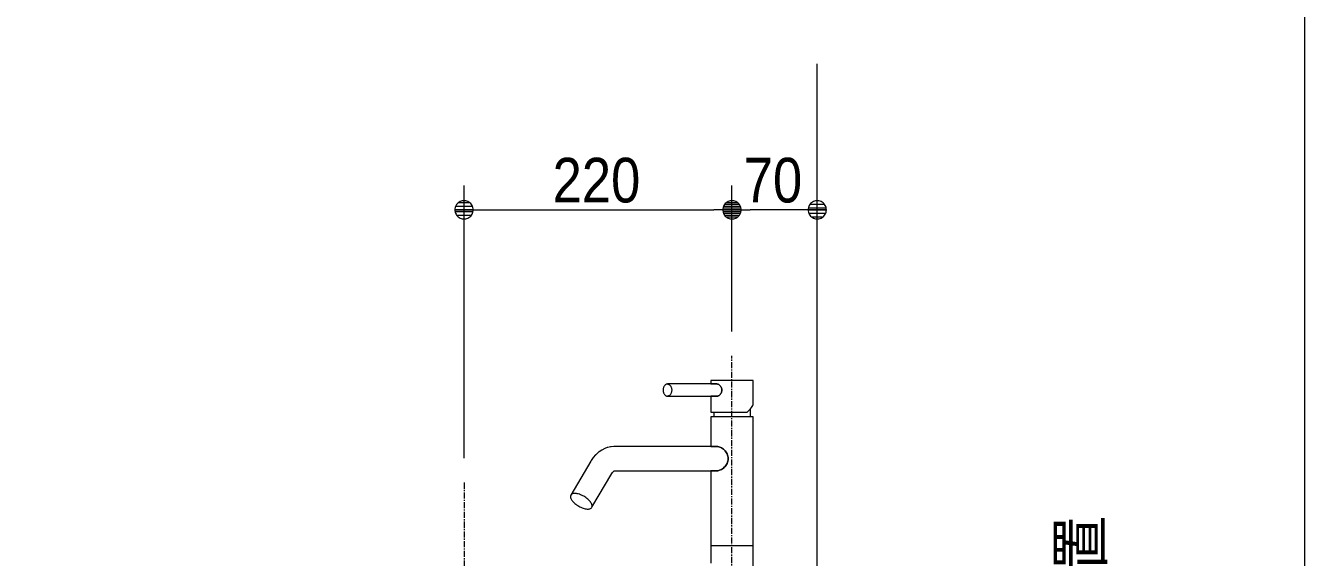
# Model space of a CAD drawing. Units: millimetres, scale not verified. Extents: x -6062 to 6062, y -3045 to 3045.
# Drawn here: x -4068 to -3018, y -1175 to -739 of the extents above; entities that cross this region are included whole.
import ezdxf
from ezdxf.enums import TextEntityAlignment as Align

# ---------------------------------------------------------------- set-up
doc = ezdxf.new("R2010")
doc.units = ezdxf.units.MM
doc.header["$LTSCALE"] = 20
doc.linetypes.add('CHAIN1', pattern=[8, 5, -1, 1, -1])
for name, color, linetype, lineweight in [('0-0_1図面枠', 7, 'Continuous', 9), ('0-1_2寸法-1', 7, 'Continuous', 9), ('0-2_0', 7, 'Continuous', 9), ('0-3_2寸法-2', 7, 'Continuous', 9), ('0-4_5ボウル・キャビネット', 7, 'Continuous', 9), ('0-7_4給排水', 7, 'Continuous', 9)]:
    doc.layers.add(name, color=color, linetype=linetype, lineweight=lineweight)
doc.styles.add('ＭＳ Ｐゴシック', font='')
doc.styles.get('ＭＳ Ｐゴシック').set_extended_font_data('MS PGothic')

# ---------------------------------------------------------------- blocks, each defined once
blk = doc.blocks.new('_Dot')
at = {"layer": '0-2_0'}
for p, q in [((-10, 0), (-20, 0)), ((9.78, 2), (-9.78, 2)), ((7.99, 6), (-7.99, 6)), ((9.16, -3.98), (-9.16, -3.98)), ((6, -7.98), (-6, -7.98))]:
    blk.add_line(p, q, dxfattribs=at)
for points in [[(10, 0), (9.92, 1.25), (9.69, 2.49), (9.3, 3.68), (8.76, 4.82), (8.09, 5.88), (7.29, 6.85), (6.37, 7.71), (5.36, 8.44), (4.26, 9.05), (3.09, 9.51), (1.87, 9.82), (0.63, 9.98), (-0.63, 9.98), (-1.87, 9.82), (-3.09, 9.51), (-4.26, 9.05), (-5.36, 8.44), (-6.37, 7.71), (-7.29, 6.85), (-8.09, 5.88), (-8.76, 4.82), (-9.3, 3.68), (-9.69, 2.49), (-9.92, 1.25), (-10, 0), (0, 0)], [(-10, 0), (-9.92, -1.25), (-9.69, -2.49), (-9.3, -3.68), (-8.76, -4.82), (-8.09, -5.88), (-7.29, -6.85), (-6.37, -7.71), (-5.36, -8.44), (-4.26, -9.05), (-3.09, -9.51), (-1.87, -9.82), (-0.63, -9.98), (0.63, -9.98), (1.87, -9.82), (3.09, -9.51), (4.26, -9.05), (5.36, -8.44), (6.37, -7.71), (7.29, -6.85), (8.09, -5.88), (8.76, -4.82), (9.3, -3.68), (9.69, -2.49), (9.92, -1.25), (10, 0), (0, 0)]]:
    blk.add_lwpolyline(points, close=True, dxfattribs=at)
blk = doc.blocks.new('グループ-8')
at = {"layer": '0-7_4給排水', "linetype": 'CHAIN1'}
blk.add_line((-38400, -22280), (-38400, -33080), dxfattribs=at)
blk = doc.blocks.new('グループ-14')
at = {"layer": '0-7_4給排水'}
blk.add_line((-34350, -22085.7), (-34350, -23600), dxfattribs=at)
blk.add_lwpolyline([(-34350, -24624.8), (-34350, -26520), (-33650, -26520), (-33650, -21200), (-34350, -21200), (-34350, -21685.7), (-34247.4, -21685.7), (-34232.7, -21686.8), (-34217.2, -21689.9), (-34201.4, -21694.9), (-34185.5, -21701.8), (-34169.7, -21710.5), (-34154.3, -21720.7), (-34139.4, -21732.4), (-34125.2, -21745.4), (-34112, -21759.7), (-34099.8, -21775.2), (-34088.9, -21791.7), (-34079.5, -21809.2), (-34071.9, -21827.6), (-34066.2, -21846.8), (-34062.8, -21866.6), (-34061.7, -21886.6), (-34063, -21906.6), (-34066.7, -21926.4), (-34072.5, -21945.6), (-34080.4, -21964.1), (-34090, -21981.6), (-34101.1, -21998.1), (-34113.5, -22013.5), (-34126.9, -22027.6), (-34141.1, -22040.5), (-34156, -22051.9), (-34171.4, -22061.9), (-34186.9, -22070.3), (-34202.6, -22076.9), (-34218, -22081.8), (-34233, -22084.7), (-34247.5, -22085.7), (-34350, -22085.7)], dxfattribs=at)
blk = doc.blocks.new('グループ-15')
at = {"layer": '0-7_4給排水', "linetype": 'CHAIN1'}
blk.add_line((-34000, -27600), (-34000, -20200), dxfattribs=at)
at = {"layer": '0-7_4給排水'}
for p, q in [((-34300, -21120), (-34300, -21200)), ((-33700, -21070.9), (-33700, -21200)), ((-33650, -23320), (-34350, -23320))]:
    blk.add_line(p, q, dxfattribs=at)
for points in [[(-34181.2, -20705.1), (-34186.3, -20697.2), (-34191.8, -20689.9), (-34197.9, -20683.3), (-34204.4, -20677.4), (-34211.3, -20672.2), (-34218.4, -20667.9), (-34225.7, -20664.5), (-34233, -20662), (-34240.3, -20660.5), (-34247.5, -20660), (-35060.7, -20660), (-35067, -20660.4), (-35073.5, -20661.7), (-35080.1, -20663.9), (-35086.7, -20667), (-35093.1, -20671.2), (-35099.4, -20676.3), (-35105.2, -20682.4), (-35110.7, -20689.3), (-35115.6, -20697), (-35119.8, -20705.3), (-35123.5, -20714.1), (-35126.4, -20723.2), (-35128.6, -20732.5), (-35130.2, -20741.8), (-35131.1, -20751), (-35131.4, -20760)], [(-35131.4, -20760), (-35131.1, -20769), (-35130.2, -20778.2), (-35128.6, -20787.5), (-35126.4, -20796.8), (-35123.5, -20805.9), (-35119.8, -20814.7), (-35115.6, -20823), (-35110.7, -20830.7), (-35105.2, -20837.6), (-35099.4, -20843.7), (-35093.1, -20848.8), (-35086.7, -20853), (-35080.1, -20856.1), (-35073.5, -20858.3), (-35067, -20859.6), (-35060.7, -20860), (-34247.5, -20860), (-34240.6, -20859.5), (-34233.5, -20858.1), (-34226.5, -20855.8), (-34219.4, -20852.6), (-34212.4, -20848.5), (-34205.6, -20843.6), (-34199.1, -20837.9), (-34193, -20831.4), (-34187.3, -20824.2), (-34182.1, -20816.4), (-34177.5, -20808), (-34173.7, -20799.1), (-34170.6, -20789.7), (-34168.3, -20780), (-34166.9, -20770.1), (-34166.5, -20760), (-34166.9, -20750.3), (-34168.2, -20740.7), (-34170.3, -20731.3), (-34173.2, -20722.2), (-34176.9, -20713.4), (-34181.2, -20705.1)], [(-35060.7, -20660), (-35054.3, -20660.4), (-35047.8, -20661.7), (-35041.2, -20663.9), (-35034.6, -20667), (-35028.2, -20671.2), (-35022, -20676.3), (-35016.1, -20682.4), (-35010.7, -20689.3), (-35005.8, -20697), (-35001.5, -20705.3), (-34997.8, -20714.1), (-34994.9, -20723.2), (-34992.7, -20732.5), (-34991.1, -20741.8), (-34990.2, -20751), (-34989.9, -20760), (-34990.2, -20769), (-34991.1, -20778.2), (-34992.7, -20787.5), (-34994.9, -20796.8), (-34997.8, -20805.9), (-35001.5, -20814.7), (-35005.8, -20823), (-35010.7, -20830.7), (-35016.1, -20837.6), (-35022, -20843.7), (-35028.2, -20848.8), (-35034.6, -20853), (-35041.2, -20856.1), (-35047.8, -20858.3), (-35054.3, -20859.6), (-35060.7, -20860)], [(-33694.8, -21065.3), (-33680.3, -21047.7), (-33668.5, -21030.6), (-33659.5, -21014.1), (-33653.4, -20998.4), (-33650.3, -20983.6), (-33650, -20600), (-34350, -20600), (-34350, -20660)], [(-34350, -20660), (-34247.5, -20660), (-34240.3, -20660.5), (-34233, -20662), (-34225.7, -20664.5), (-34218.4, -20667.9), (-34211.3, -20672.2), (-34204.4, -20677.4), (-34197.9, -20683.3), (-34191.8, -20689.9), (-34186.3, -20697.2), (-34181.2, -20705.1), (-34176.9, -20713.4), (-34173.2, -20722.2), (-34170.3, -20731.3), (-34168.2, -20740.7), (-34166.9, -20750.3), (-34166.5, -20760), (-34166.9, -20770.1), (-34168.3, -20780), (-34170.6, -20789.7), (-34173.7, -20799.1), (-34177.5, -20808), (-34182.1, -20816.4), (-34187.3, -20824.2), (-34193, -20831.4), (-34199.1, -20837.9), (-34205.6, -20843.6), (-34212.4, -20848.5), (-34219.4, -20852.6), (-34226.5, -20855.8), (-34233.5, -20858.1), (-34240.6, -20859.5), (-34247.5, -20860), (-34350, -20860), (-34350, -21120), (-33752.5, -21120), (-33731, -21101.6), (-33711.7, -21083.3), (-33694.8, -21065.3)], [(-34169.7, -21710.5), (-34185.5, -21701.8), (-34201.4, -21694.9), (-34217.2, -21689.9), (-34232.7, -21686.8), (-34247.4, -21685.7), (-35927.6, -21685.7), (-35940.4, -21686.5), (-35982.1, -21689.4), (-35995, -21692), (-36036.1, -21700.6), (-36048.7, -21704.9), (-36088.8, -21719.2), (-36139.1, -21744.8), (-36182.2, -21774.5), (-36192.2, -21781.7), (-36232, -21817.7), (-36240.2, -21826), (-36277.3, -21868.9), (-36311.2, -21919), (-36316.4, -21926.9), (-36317.6, -21928.8), (-36648.1, -22485.9), (-36651.5, -22494.8), (-36653, -22504.7), (-36652.5, -22515.4), (-36650.3, -22526.7), (-36646.2, -22538.4), (-36640.6, -22550.3), (-36633.6, -22562.3), (-36625.5, -22574.2), (-36616.3, -22585.7), (-36606, -22597.3), (-36594.2, -22609.1), (-36581, -22621.1), (-36566.5, -22633), (-36550.7, -22644.8), (-36534, -22656.1), (-36516.4, -22666.8), (-36498.3, -22676.6)], [(-34066.7, -21926.4), (-34063, -21906.6), (-34061.7, -21886.6), (-34062.8, -21866.6), (-34066.2, -21846.8), (-34071.9, -21827.6), (-34079.5, -21809.2), (-34088.9, -21791.7), (-34099.8, -21775.2), (-34112, -21759.7), (-34125.2, -21745.4), (-34139.4, -21732.4), (-34154.3, -21720.7), (-34169.7, -21710.5)], [(-36498.3, -22676.6), (-36479.9, -22685.5), (-36461.6, -22693.3), (-36443.6, -22699.9), (-36426.2, -22705.3), (-36409.6, -22709.3), (-36394.1, -22712.1), (-36379.7, -22713.8), (-36366.5, -22714.3), (-36354.3, -22713.8), (-36342.6, -22712.1), (-36331.8, -22709.3), (-36322.1, -22705.3), (-36313.7, -22699.9), (-36306.8, -22693.3), (-36301.6, -22685.5), (-35971.4, -22128.9), (-35962.8, -22116), (-35950.8, -22102), (-35941.4, -22093.4), (-35933.9, -22088.2), (-35931.6, -22087), (-35928.9, -22086.1), (-35927.6, -22085.8), (-35926.5, -22085.7), (-34247.5, -22085.7), (-34233, -22084.7), (-34218, -22081.8), (-34202.6, -22076.9), (-34186.9, -22070.3), (-34171.4, -22061.9), (-34156, -22051.9), (-34141.1, -22040.5), (-34126.9, -22027.6), (-34113.5, -22013.5), (-34101.1, -21998.1), (-34090, -21981.6), (-34080.4, -21964.1), (-34072.5, -21945.6), (-34066.7, -21926.4)], [(-36301.6, -22685.5), (-36298.3, -22676.6), (-36296.8, -22666.8), (-36297.2, -22656.1), (-36299.5, -22644.8), (-36303.5, -22633), (-36309.1, -22621.1), (-36316.1, -22609.1), (-36324.3, -22597.3), (-36333.5, -22585.7), (-36343.8, -22574.2), (-36355.5, -22562.3), (-36368.7, -22550.3), (-36383.3, -22538.4), (-36399, -22526.7), (-36415.8, -22515.4), (-36433.4, -22504.7), (-36451.5, -22494.8), (-36469.8, -22485.9), (-36488.2, -22478.1), (-36506.2, -22471.5), (-36523.5, -22466.2), (-36540.1, -22462.1), (-36555.7, -22459.3), (-36570.1, -22457.7), (-36583.2, -22457.2), (-36595.5, -22457.7), (-36607.1, -22459.3), (-36617.9, -22462.1), (-36627.7, -22466.2), (-36636.1, -22471.5), (-36642.9, -22478.1), (-36648.1, -22485.9)]]:
    blk.add_lwpolyline(points, dxfattribs=at)
blk.add_blockref('グループ-14', (0, 0), dxfattribs=at)

msp = doc.modelspace()

# ---------------------------------------------------------------- linework, layer by layer
at = {"layer": '0-0_1図面枠'}
msp.add_line((-3017.5, 1750), (-3017.5, -2420), dxfattribs=at)
at = {"layer": '0-1_2寸法-1'}
for p, q in [((-3707.5, -1094), (-3707.5, -870)), ((-3487.5, -990), (-3487.5, -870)), ((-3487.5, -990), (-3487.5, -870)), ((-3417.5, -990), (-3417.5, -870)), ((-3692.49, -890), (-3502.51, -890)), ((-3432.51, -890), (-3472.49, -890))]:
    msp.add_line(p, q, dxfattribs=at)
at = {"layer": '0-4_5ボウル・キャビネット'}
msp.add_lwpolyline([(-4067.5, -2020), (-3417.5, -2020), (-3417.5, -770)], dxfattribs=at)

# ---------------------------------------------------------------- block references
at = {"layer": '0-1_2寸法-1', "xscale": 0.7503418, "yscale": 0.7503418, "rotation": 180}
for p in [(-3707.5, -890), (-3487.5, -890)]:
    msp.add_blockref('_Dot', p, dxfattribs=at)
at = {"layer": '0-1_2寸法-1', "xscale": 0.7503418, "yscale": 0.7503418}
for p in [(-3487.5, -890), (-3417.5, -890)]:
    msp.add_blockref('_Dot', p, dxfattribs=at)
at = {"layer": '0-7_4給排水', "xscale": 0.05, "yscale": 0.05}
for name in ['グループ-15', 'グループ-8']:
    msp.add_blockref(name, (-1787.5, 0), dxfattribs=at)

# ---------------------------------------------------------------- texts
at = {"layer": '0-1_2寸法-1', "style": 'ＭＳ Ｐゴシック', "width": 0.9}
for s, p in [('220', (-3634.78, -894.96)), ('70', (-3477.87, -894.96))]:
    msp.add_text(s, height=36.66, dxfattribs=at).set_placement(p, align=Align.BOTTOM_LEFT)
at = {"layer": '0-3_2寸法-2', "style": 'ＭＳ Ｐゴシック', "width": 0.9}
msp.add_text('Pトラップ排水位置', height=36.69, rotation=90, dxfattribs=at).set_placement((-3172.48, -1530.42), align=Align.BOTTOM_LEFT)

doc.saveas('drawing.dxf')
